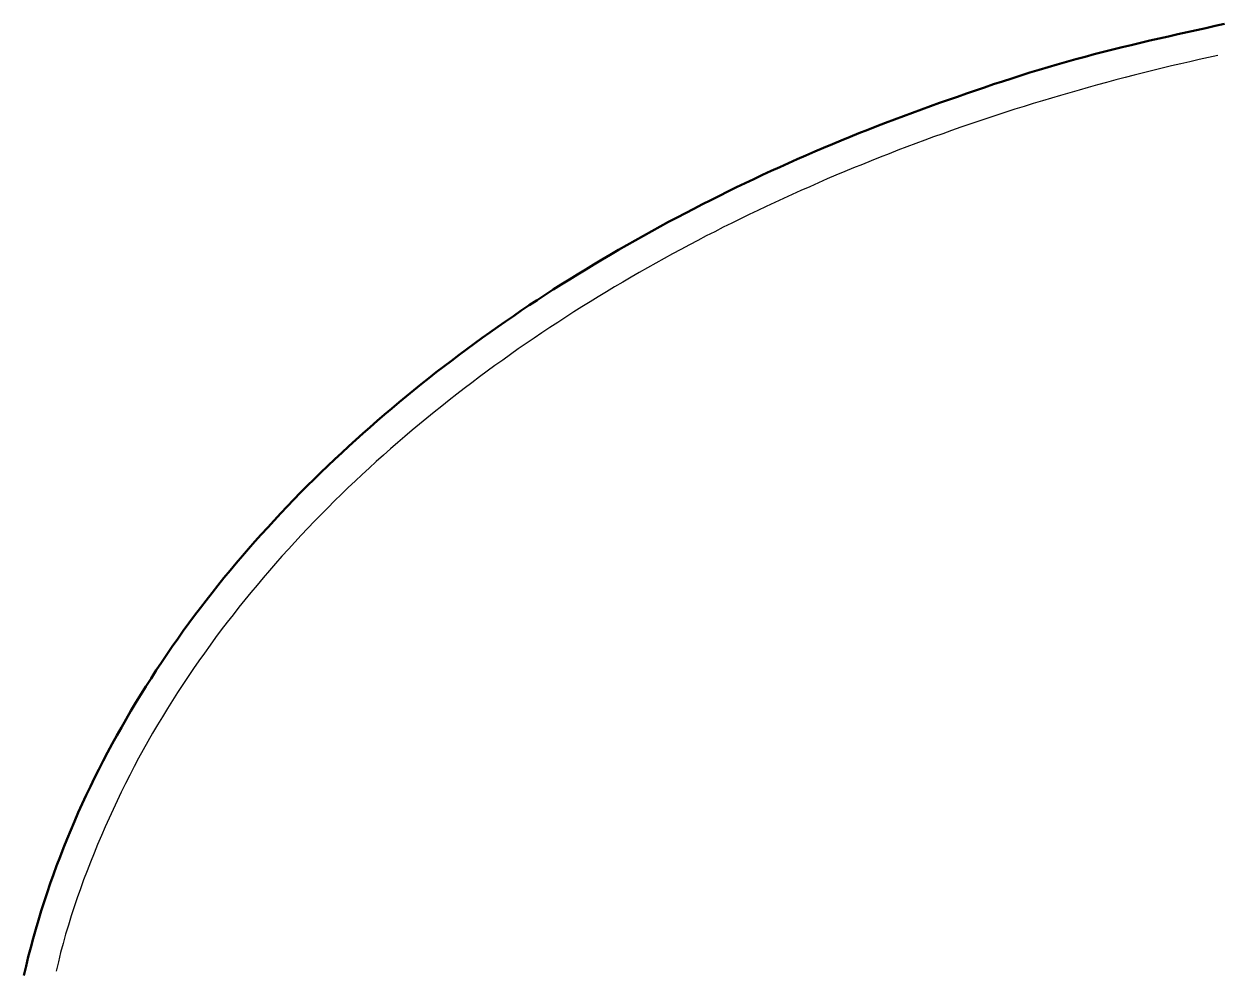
# Model space of a CAD drawing. Header units: millimetres. Extents: x 0 to 420, y 0 to 297.
# Drawn here: x 146.52 to 159.06, y 235.44 to 245.38 of the extents above; entities that cross this region are included whole.
import ezdxf

# ---------------------------------------------------------------- set-up
doc = ezdxf.new("R2010")
doc.units = ezdxf.units.MM
doc.linetypes.add('ISO02-TRAZOS', pattern=[3.75, 3, -0.75])
doc.layers.add('01-VISIBLE', color=7, linetype='CONTINUOUS', lineweight=50)
doc.layers.add('02-OCULTA', color=4, linetype='ISO02-TRAZOS', lineweight=25)

msp = doc.modelspace()

# ---------------------------------------------------------------- linework, layer by layer
at = {"layer": '01-VISIBLE'}
msp.add_lwpolyline([(146.519, 235.378), (146.542, 235.475), (146.566, 235.573), (146.591, 235.67), (146.617, 235.767), (146.645, 235.864), (146.673, 235.96), (146.702, 236.056), (146.733, 236.152), (146.764, 236.247), (146.796, 236.342), (146.83, 236.437), (146.864, 236.531), (146.9, 236.625), (146.936, 236.719), (146.973, 236.812), (147.012, 236.905), (147.051, 236.997), (147.091, 237.089), (147.133, 237.181), (147.175, 237.272), (147.218, 237.363), (147.262, 237.453), (147.306, 237.543), (147.352, 237.632), (147.399, 237.721), (147.446, 237.81), (147.495, 237.898), (147.544, 237.985), (147.594, 238.072), (147.645, 238.159), (147.696, 238.245), (147.749, 238.331), (147.802, 238.416), (147.856, 238.5), (147.911, 238.585), (147.966, 238.668), (148.022, 238.751), (148.079, 238.834), (148.137, 238.916), (148.195, 238.998), (148.254, 239.079), (148.314, 239.16), (148.375, 239.24), (148.436, 239.32), (148.498, 239.399), (148.56, 239.477), (148.623, 239.556), (148.687, 239.633), (148.751, 239.71), (148.816, 239.787), (148.882, 239.863), (148.948, 239.938), (149.015, 240.013), (149.083, 240.087), (149.151, 240.161), (149.219, 240.235), (149.288, 240.308), (149.358, 240.38), (149.428, 240.452), (149.499, 240.523), (149.57, 240.594), (149.642, 240.664), (149.714, 240.734), (149.787, 240.803), (149.86, 240.872), (149.934, 240.94), (150.008, 241.007), (150.083, 241.074), (150.158, 241.141), (150.234, 241.207), (150.31, 241.273), (150.386, 241.338), (150.463, 241.402), (150.54, 241.466), (150.618, 241.53), (150.696, 241.593), (150.775, 241.655), (150.854, 241.717), (150.934, 241.778), (151.013, 241.839), (151.094, 241.9), (151.174, 241.96), (151.255, 242.019), (151.336, 242.078), (151.418, 242.136), (151.5, 242.194), (151.583, 242.252), (151.665, 242.308), (151.748, 242.365), (151.832, 242.421), (151.916, 242.476), (152, 242.531), (152.084, 242.586), (152.169, 242.639), (152.254, 242.693), (152.339, 242.746), (152.425, 242.798), (152.511, 242.85), (152.597, 242.902), (152.683, 242.953), (152.77, 243.003), (152.857, 243.053), (152.944, 243.103), (153.032, 243.152), (153.12, 243.201), (153.208, 243.249), (153.296, 243.297), (153.385, 243.344), (153.474, 243.391), (153.563, 243.437), (153.652, 243.483), (153.742, 243.528), (153.831, 243.573), (153.921, 243.618), (154.012, 243.662), (154.102, 243.705), (154.193, 243.748), (154.284, 243.791), (154.375, 243.833), (154.466, 243.875), (154.558, 243.916), (154.649, 243.957), (154.741, 243.997), (154.834, 244.037), (154.926, 244.077), (155.019, 244.115), (155.111, 244.154), (155.204, 244.192), (155.297, 244.229), (155.391, 244.266), (155.484, 244.303), (155.578, 244.339), (155.672, 244.375), (155.766, 244.41), (155.86, 244.445), (155.954, 244.48), (156.049, 244.514), (156.143, 244.548), (156.238, 244.581), (156.333, 244.614), (156.427, 244.647), (156.522, 244.68), (156.617, 244.712), (156.713, 244.744), (156.808, 244.775), (156.903, 244.807), (156.999, 244.837), (157.095, 244.867), (157.191, 244.897), (157.287, 244.926), (157.383, 244.954), (157.48, 244.981), (157.577, 245.008), (157.674, 245.034), (157.771, 245.06), (157.868, 245.085), (157.965, 245.11), (158.063, 245.134), (158.16, 245.157), (158.258, 245.181), (158.356, 245.203), (158.454, 245.226), (158.552, 245.248), (158.65, 245.27), (158.748, 245.292), (158.846, 245.314), (158.944, 245.336), (159.042, 245.358), (159.14, 245.38)], dxfattribs=at)
at = {"layer": '02-OCULTA'}
msp.add_lwpolyline([(159.071, 245.048), (158.973, 245.026), (158.875, 245.005), (158.777, 244.982), (158.68, 244.96), (158.582, 244.937), (158.484, 244.913), (158.387, 244.889), (158.29, 244.865), (158.192, 244.84), (158.095, 244.815), (157.998, 244.79), (157.901, 244.764), (157.804, 244.738), (157.708, 244.711), (157.611, 244.684), (157.515, 244.656), (157.418, 244.628), (157.322, 244.6), (157.226, 244.571), (157.13, 244.541), (157.034, 244.512), (156.938, 244.482), (156.843, 244.451), (156.747, 244.42), (156.652, 244.389), (156.557, 244.357), (156.462, 244.325), (156.367, 244.292), (156.272, 244.259), (156.178, 244.225), (156.083, 244.191), (155.989, 244.157), (155.895, 244.122), (155.801, 244.086), (155.707, 244.051), (155.614, 244.014), (155.52, 243.978), (155.427, 243.941), (155.334, 243.903), (155.241, 243.865), (155.149, 243.827), (155.056, 243.788), (154.964, 243.749), (154.872, 243.709), (154.78, 243.668), (154.688, 243.628), (154.597, 243.587), (154.505, 243.545), (154.414, 243.503), (154.323, 243.46), (154.233, 243.417), (154.142, 243.374), (154.052, 243.33), (153.962, 243.286), (153.872, 243.241), (153.783, 243.195), (153.693, 243.15), (153.604, 243.103), (153.516, 243.056), (153.427, 243.009), (153.339, 242.961), (153.251, 242.913), (153.163, 242.865), (153.076, 242.815), (152.988, 242.766), (152.902, 242.716), (152.815, 242.665), (152.729, 242.614), (152.643, 242.562), (152.557, 242.51), (152.471, 242.458), (152.386, 242.405), (152.301, 242.351), (152.217, 242.297), (152.133, 242.242), (152.049, 242.187), (151.965, 242.132), (151.882, 242.075), (151.799, 242.019), (151.717, 241.962), (151.635, 241.904), (151.553, 241.846), (151.471, 241.787), (151.39, 241.728), (151.31, 241.668), (151.229, 241.608), (151.149, 241.548), (151.07, 241.486), (150.991, 241.425), (150.912, 241.362), (150.834, 241.299), (150.756, 241.236), (150.679, 241.172), (150.602, 241.108), (150.525, 241.043), (150.449, 240.978), (150.374, 240.912), (150.298, 240.845), (150.224, 240.778), (150.149, 240.711), (150.076, 240.643), (150.002, 240.574), (149.93, 240.505), (149.858, 240.435), (149.786, 240.365), (149.715, 240.294), (149.644, 240.223), (149.574, 240.151), (149.505, 240.079), (149.436, 240.006), (149.367, 239.932), (149.3, 239.858), (149.232, 239.784), (149.166, 239.709), (149.1, 239.633), (149.035, 239.557), (148.97, 239.48), (148.906, 239.403), (148.842, 239.325), (148.78, 239.247), (148.718, 239.168), (148.656, 239.089), (148.595, 239.009), (148.535, 238.928), (148.476, 238.848), (148.417, 238.766), (148.359, 238.684), (148.302, 238.602), (148.246, 238.519), (148.19, 238.435), (148.135, 238.351), (148.081, 238.267), (148.028, 238.182), (147.976, 238.096), (147.924, 238.01), (147.873, 237.924), (147.823, 237.836), (147.774, 237.749), (147.726, 237.661), (147.679, 237.572), (147.632, 237.483), (147.587, 237.394), (147.543, 237.304), (147.499, 237.213), (147.457, 237.123), (147.415, 237.031), (147.374, 236.94), (147.334, 236.848), (147.295, 236.755), (147.257, 236.663), (147.219, 236.569), (147.183, 236.476), (147.147, 236.382), (147.113, 236.288), (147.079, 236.193), (147.047, 236.098), (147.016, 236.003), (146.987, 235.907), (146.958, 235.811), (146.931, 235.714), (146.906, 235.617), (146.882, 235.52), (146.859, 235.422)], dxfattribs=at)

doc.saveas('drawing.dxf')
